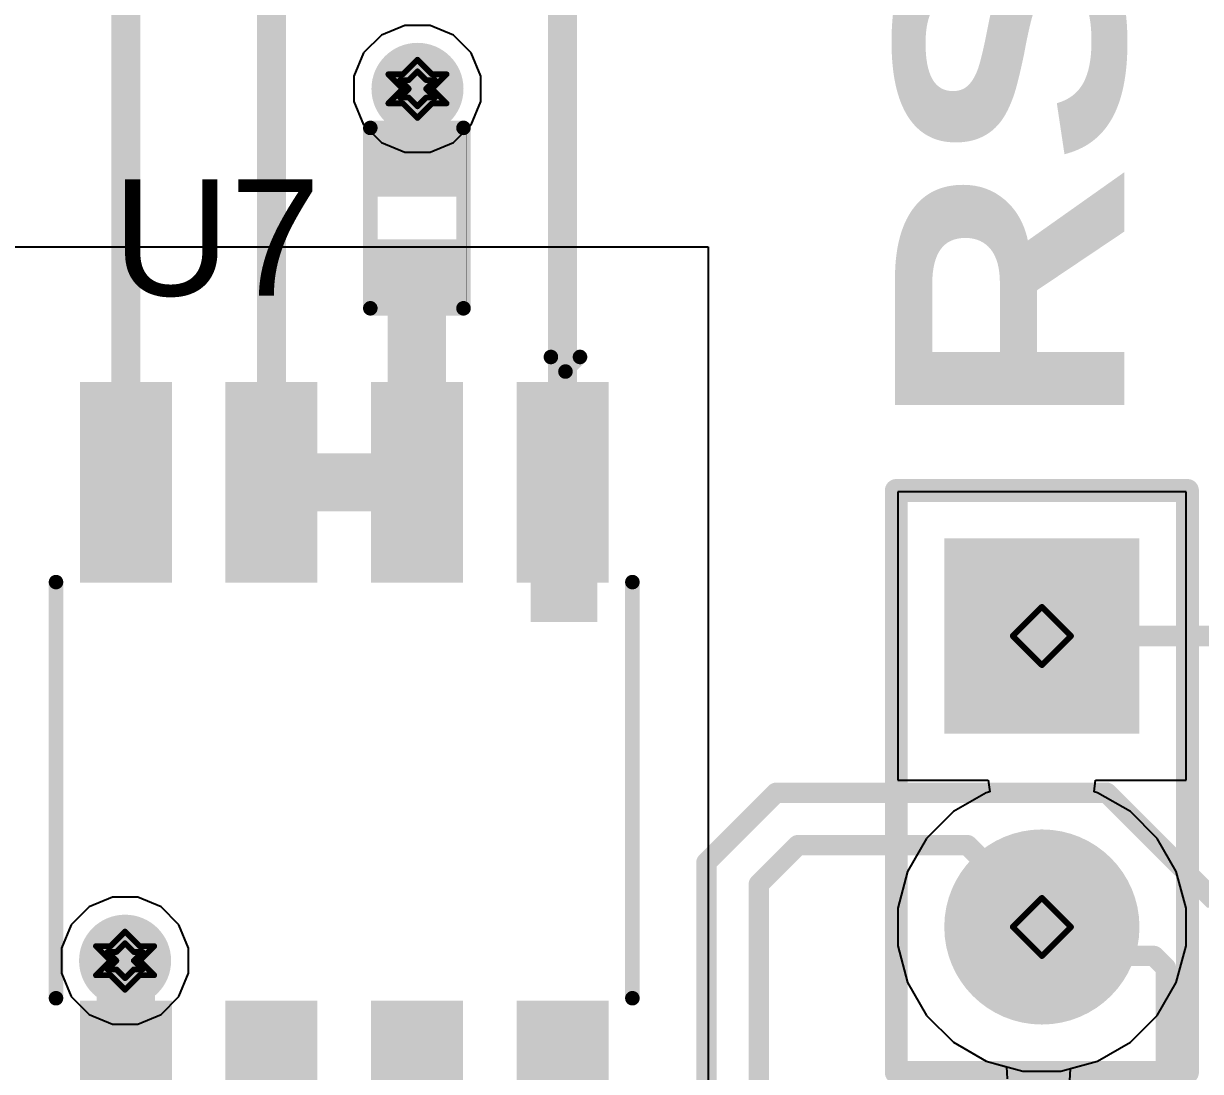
# Model space of a CAD drawing. Header units: inches. Extents: x -5 to 5328, y -4 to 5281.
# Drawn here: x 124.9 to 135.16, y 21.66 to 30.8 of the extents above; entities that cross this region are included whole.
import ezdxf

# ---------------------------------------------------------------- set-up
doc = ezdxf.new("R2010")
doc.units = ezdxf.units.IN
for name, color, linetype in [('Bottom Layer', 5, 'Continuous'), ('Bottom Solder', 6, 'Continuous'), ('Drill Drawing', 1, 'Continuous'), ('Layer 1', 16, 'Continuous'), ('Layer 2', 76, 'Continuous'), ('Multi-Layer', 9, 'Continuous'), ('Pad Holes', 156, 'Continuous'), ('Top Layer', 1, 'Continuous'), ('Top Overlay', 2, 'Continuous'), ('Top Paste', 8, 'Continuous'), ('Top Solder', 216, 'Continuous'), ('Via Holes', 16, 'Continuous')]:
    doc.layers.add(name, color=color, linetype=linetype)
doc.styles.add('Arial', font='', dxfattribs={"height": 0.2})
doc.styles.add('Arial Black_Bold', font='', dxfattribs={"height": 0.2})
doc.styles.get('Arial').set_extended_font_data('Arial')
doc.styles.get('Arial Black_Bold').set_extended_font_data('Arial Black', bold=True)

# ---------------------------------------------------------------- blocks, each defined once
blk = doc.blocks.new('SOIC_8_0_154___3_90___W______8')
at = {"layer": 'Top Layer'}
for points in [[(-3.474999399999999, 1.6050006), (-3.474999399999999, 2.2049994), (-1.92499996, 2.2049994), (-1.92499996, 1.6050006)], [(1.92499996, 1.6050006), (1.92499996, 2.2049994), (3.474999399999999, 2.2049994), (3.474999399999999, 1.6050006)], [(-3.474999399999999, 0.3350005999999998), (-3.474999399999999, 0.9349993999999998), (-1.92499996, 0.9349994), (-1.92499996, 0.3350006000000001)], [(1.92499996, 0.3350005999999998), (1.92499996, 0.9349993999999998), (3.474999399999999, 0.9349994), (3.474999399999999, 0.3350006000000001)], [(-3.474999399999999, -0.9349994), (-3.474999399999999, -0.3350006000000001), (-1.92499996, -0.3350005999999998), (-1.92499996, -0.9349993999999998)], [(1.92499996, -0.9349994), (1.92499996, -0.3350006000000001), (3.474999399999999, -0.3350005999999998), (3.474999399999999, -0.9349993999999998)], [(-3.474999399999999, -2.2049994), (-3.474999399999999, -1.6050006), (-1.92499996, -1.6050006), (-1.92499996, -2.2049994)], [(1.92499996, -2.2049994), (1.92499996, -1.6050006), (3.474999399999999, -1.6050006), (3.474999399999999, -2.2049994)]]:
    blk.add_hatch(color=1, dxfattribs=at).paths.add_polyline_path(points)
at = {"layer": 'Top Overlay'}
blk.add_hatch(color=2, dxfattribs=at).paths.add_polyline_path([(-1.83751982, 1.62560508), (-1.48191982, 1.62560508), (-1.48191982, 2.20980508), (-1.83751982, 2.20980508)])
at = {"layer": 'Top Paste'}
for points in [[(-3.474999399999999, 1.6050006), (-3.474999399999999, 2.2049994), (-1.92499996, 2.2049994), (-1.92499996, 1.6050006)], [(1.92499996, 1.6050006), (1.92499996, 2.2049994), (3.474999399999999, 2.2049994), (3.474999399999999, 1.6050006)], [(-3.474999399999999, 0.3350005999999998), (-3.474999399999999, 0.9349993999999998), (-1.92499996, 0.9349994), (-1.92499996, 0.3350006000000001)], [(1.92499996, 0.3350005999999998), (1.92499996, 0.9349993999999998), (3.474999399999999, 0.9349994), (3.474999399999999, 0.3350006000000001)], [(-3.474999399999999, -0.9349994), (-3.474999399999999, -0.3350006000000001), (-1.92499996, -0.3350005999999998), (-1.92499996, -0.9349993999999998)], [(1.92499996, -0.9349994), (1.92499996, -0.3350006000000001), (3.474999399999999, -0.3350005999999998), (3.474999399999999, -0.9349993999999998)], [(-3.474999399999999, -2.2049994), (-3.474999399999999, -1.6050006), (-1.92499996, -1.6050006), (-1.92499996, -2.2049994)], [(1.92499996, -2.2049994), (1.92499996, -1.6050006), (3.474999399999999, -1.6050006), (3.474999399999999, -2.2049994)]]:
    blk.add_hatch(color=8, dxfattribs=at).paths.add_polyline_path(points)
at = {"layer": 'Top Solder'}
for points in [[(-3.5765994, 1.5034006), (-3.5765994, 2.3065994), (-1.82339996, 2.3065994), (-1.82339996, 1.5034006)], [(1.82339996, 1.5034006), (1.82339996, 2.3065994), (3.5765994, 2.3065994), (3.5765994, 1.5034006)], [(-3.5765994, 0.2334005999999998), (-3.5765994, 1.0365994), (-1.82339996, 1.0365994), (-1.82339996, 0.2334006000000002)], [(1.82339996, 0.2334005999999998), (1.82339996, 1.0365994), (3.5765994, 1.0365994), (3.5765994, 0.2334006000000002)], [(-3.5765994, -1.0365994), (-3.5765994, -0.2334006000000002), (-1.82339996, -0.2334005999999998), (-1.82339996, -1.0365994)], [(1.82339996, -1.0365994), (1.82339996, -0.2334006000000002), (3.5765994, -0.2334005999999998), (3.5765994, -1.0365994)], [(-3.5765994, -2.3065994), (-3.5765994, -1.5034006), (-1.82339996, -1.5034006), (-1.82339996, -2.3065994)], [(1.82339996, -2.3065994), (1.82339996, -1.5034006), (3.5765994, -1.5034006), (3.5765994, -2.3065994)]]:
    blk.add_hatch(color=216, dxfattribs=at).paths.add_polyline_path(points)
at = {"layer": 'Top Overlay'}
for points in [[(1.8034, 2.5146, 0.127, 0.127, 0), (-1.8288, 2.5146, 0.127, 0.127, 0)], [(-3.79400054, 1.8034, 0.127, 0.127, 0), (-3.79400308, 2.0574, 0.127, 0.127, 0)], [(-3.66700054, 1.9304, 0.127, 0.127, 0), (-3.79400308, 2.0574, 0.127, 0.127, 0)], [(-3.79400054, 1.8034, 0.127, 0.127, 0), (-3.66700054, 1.9304, 0.127, 0.127, 0)], [(1.8034, -2.5146, 0.127, 0.127, 0), (-1.8288, -2.5146, 0.127, 0.127, 0)]]:
    blk.add_lwpolyline(points, format="xyseb", dxfattribs=at)
for points in [[(-1.86055, 2.5146, 0.0635, 0.0635, 1), (-1.79705, 2.5146, 0.0635, 0.0635, 1)], [(1.77165, 2.5146, 0.0635, 0.0635, 1), (1.83515, 2.5146, 0.0635, 0.0635, 1)], [(-3.82575308, 2.0574, 0.0635, 0.0635, 1), (-3.76225308, 2.0574, 0.0635, 0.0635, 1)], [(-3.82575308, 2.0574, 0.0635, 0.0635, 1), (-3.76225308, 2.0574, 0.0635, 0.0635, 1)], [(-3.69875054, 1.9304, 0.0635, 0.0635, 1), (-3.63525054, 1.9304, 0.0635, 0.0635, 1)], [(-3.69875054, 1.9304, 0.0635, 0.0635, 1), (-3.63525054, 1.9304, 0.0635, 0.0635, 1)], [(-3.82575054, 1.8034, 0.0635, 0.0635, 1), (-3.76225054, 1.8034, 0.0635, 0.0635, 1)], [(-3.82575054, 1.8034, 0.0635, 0.0635, 1), (-3.76225054, 1.8034, 0.0635, 0.0635, 1)], [(-1.86055, -2.5146, 0.0635, 0.0635, 1), (-1.79705, -2.5146, 0.0635, 0.0635, 1)], [(1.77165, -2.5146, 0.0635, 0.0635, 1), (1.83515, -2.5146, 0.0635, 0.0635, 1)]]:
    blk.add_lwpolyline(points, format="xyseb", close=True, dxfattribs=at)
blk = doc.blocks.new('R___0402_65')
at = {"layer": 'Top Layer'}
for points in [[(-0.6985, -0.3175), (-0.6985, 0.3175), (-0.2412999999999999, 0.3175), (-0.2413, -0.3175)], [(0.2412999999999999, -0.3175), (0.2413, 0.3175), (0.6985, 0.3175), (0.6985, -0.3175)]]:
    blk.add_hatch(color=1, dxfattribs=at).paths.add_polyline_path(points)
at = {"layer": 'Top Paste'}
for points in [[(-0.6985, -0.3175), (-0.6985, 0.3175), (-0.2412999999999999, 0.3175), (-0.2413, -0.3175)], [(0.2412999999999999, -0.3175), (0.2413, 0.3175), (0.6985, 0.3175), (0.6985, -0.3175)]]:
    blk.add_hatch(color=8, dxfattribs=at).paths.add_polyline_path(points)
at = {"layer": 'Top Solder'}
for points in [[(-0.75350116, -0.37250116), (-0.75350116, 0.37250116), (-0.1862988399999999, 0.37250116), (-0.18629884, -0.37250116)], [(0.1862988399999999, -0.37250116), (0.18629884, 0.37250116), (0.75350116, 0.37250116), (0.75350116, -0.37250116)]]:
    blk.add_hatch(color=216, dxfattribs=at).paths.add_polyline_path(points)
at = {"layer": 'Top Overlay'}
for points in [[(-0.7874, 0.4064, 0.127, 0.127, 0), (-0.7874, -0.4064, 0.127, 0.127, 0)], [(-0.7874, 0.4064, 0.127, 0.127, 0), (0.7874, 0.4064, 0.127, 0.127, 0)], [(0.7874, 0.4064, 0.127, 0.127, 0), (0.7874, -0.4064, 0.127, 0.127, 0)], [(-0.7874, -0.4064, 0.127, 0.127, 0), (0.7874, -0.4064, 0.127, 0.127, 0)], [(-0.8128, -0.4318, 0.0032258, 0.0032258, 0), (0.8128, -0.4318, 0.0032258, 0.0032258, 0)]]:
    blk.add_lwpolyline(points, format="xyseb", dxfattribs=at)
for points in [[(-0.8191499999999999, 0.4064, 0.0635, 0.0635, 1), (-0.7556499999999999, 0.4064, 0.0635, 0.0635, 1)], [(-0.8191499999999999, 0.4064, 0.0635, 0.0635, 1), (-0.7556499999999999, 0.4064, 0.0635, 0.0635, 1)], [(0.7556499999999999, 0.4064, 0.0635, 0.0635, 1), (0.8191499999999999, 0.4064, 0.0635, 0.0635, 1)], [(0.7556499999999999, 0.4064, 0.0635, 0.0635, 1), (0.8191499999999999, 0.4064, 0.0635, 0.0635, 1)], [(-0.8191499999999999, -0.4064, 0.0635, 0.0635, 1), (-0.7556499999999999, -0.4064, 0.0635, 0.0635, 1)], [(-0.8191499999999999, -0.4064, 0.0635, 0.0635, 1), (-0.7556499999999999, -0.4064, 0.0635, 0.0635, 1)], [(0.7556499999999999, -0.4064, 0.0635, 0.0635, 1), (0.8191499999999999, -0.4064, 0.0635, 0.0635, 1)], [(0.7556499999999999, -0.4064, 0.0635, 0.0635, 1), (0.8191499999999999, -0.4064, 0.0635, 0.0635, 1)], [(-0.81360518, -0.4318, 0.0016129, 0.0016129, 1), (-0.8119948199999999, -0.4318, 0.0016129, 0.0016129, 1)], [(0.8119948199999999, -0.4318, 0.0016129, 0.0016129, 1), (0.81360518, -0.4318, 0.0016129, 0.0016129, 1)]]:
    blk.add_lwpolyline(points, format="xyseb", close=True, dxfattribs=at)
blk = doc.blocks.new('HDR1X2__134')
at = {"layer": 'Bottom Layer'}
blk.add_hatch(color=5, dxfattribs=at).paths.add_polyline_path([(-0.74999977, 0.74999977), (0.74999977, 0.74999977), (0.74999977, -0.74999977), (-0.74999977, -0.74999977)])
h = blk.add_hatch(color=5, dxfattribs=at)
edge = h.paths.add_edge_path()
edge.add_arc((2.54, 0), 0.7499985, 0, 360)
at = {"layer": 'Bottom Solder'}
blk.add_hatch(color=6, dxfattribs=at).paths.add_polyline_path([(-0.85159977, 0.85159977), (0.85159977, 0.85159977), (0.85159977, -0.85159977), (-0.85159977, -0.85159977)])
h = blk.add_hatch(color=6, dxfattribs=at)
edge = h.paths.add_edge_path()
edge.add_arc((2.54, 0), 0.8515985, 0, 360)
at = {"layer": 'Layer 1'}
blk.add_hatch(color=16, dxfattribs=at).paths.add_polyline_path([(-0.74999977, 0.74999977), (0.74999977, 0.74999977), (0.74999977, -0.74999977), (-0.74999977, -0.74999977)])
h = blk.add_hatch(color=16, dxfattribs=at)
edge = h.paths.add_edge_path()
edge.add_arc((2.54, 0), 0.7499985, 0, 360)
at = {"layer": 'Layer 2'}
blk.add_hatch(color=76, dxfattribs=at).paths.add_polyline_path([(-0.74999977, 0.74999977), (0.74999977, 0.74999977), (0.74999977, -0.74999977), (-0.74999977, -0.74999977)])
h = blk.add_hatch(color=76, dxfattribs=at)
edge = h.paths.add_edge_path()
edge.add_arc((2.54, 0), 0.7499985, 0, 360)
at = {"layer": 'Multi-Layer'}
blk.add_hatch(color=9, dxfattribs=at).paths.add_polyline_path([(-0.74999977, 0.74999977), (0.74999977, 0.74999977), (0.74999977, -0.74999977), (-0.74999977, -0.74999977)])
h = blk.add_hatch(color=9, dxfattribs=at)
edge = h.paths.add_edge_path()
edge.add_arc((2.54, 0), 0.7499985, 0, 360)
at = {"layer": 'Pad Holes'}
h = blk.add_hatch(color=7, dxfattribs=at)
edge = h.paths.add_edge_path()
edge.add_arc((0, 0), 0.4499991, 0, 360)
h = blk.add_hatch(color=7, dxfattribs=at)
edge = h.paths.add_edge_path()
edge.add_arc((2.54, 0), 0.4499991, 0, 360)
at = {"layer": 'Top Layer'}
blk.add_hatch(color=1, dxfattribs=at).paths.add_polyline_path([(-0.74999977, 0.74999977), (0.74999977, 0.74999977), (0.74999977, -0.74999977), (-0.74999977, -0.74999977)])
h = blk.add_hatch(color=1, dxfattribs=at)
edge = h.paths.add_edge_path()
edge.add_arc((2.54, 0), 0.7499985, 0, 360)
at = {"layer": 'Top Solder'}
blk.add_hatch(color=216, dxfattribs=at).paths.add_polyline_path([(-0.85159977, 0.85159977), (0.85159977, 0.85159977), (0.85159977, -0.85159977), (-0.85159977, -0.85159977)])
h = blk.add_hatch(color=216, dxfattribs=at)
edge = h.paths.add_edge_path()
edge.add_arc((2.54, 0), 0.8515985, 0, 360)
at = {"layer": 'Top Overlay'}
for points in [[(-1.27, -1.27, 0.1999996, 0.1999996, 0), (-1.27, 1.27, 0.1999996, 0.1999996, 0)], [(3.81, 1.27, 0.1999996, 0.1999996, 0), (-1.27, 1.27, 0.1999996, 0.1999996, 0)], [(3.81, -1.27, 0.1999996, 0.1999996, 0), (3.81, 1.27, 0.1999996, 0.1999996, 0)], [(3.81, -1.27, 0.1999996, 0.1999996, 0), (-1.27, -1.27, 0.1999996, 0.1999996, 0)]]:
    blk.add_lwpolyline(points, format="xyseb", dxfattribs=at)
for points in [[(-1.3199999, 1.27, 0.0999998, 0.0999998, 1), (-1.2200001, 1.27, 0.0999998, 0.0999998, 1)], [(-1.3199999, 1.27, 0.0999998, 0.0999998, 1), (-1.2200001, 1.27, 0.0999998, 0.0999998, 1)], [(3.7600001, 1.27, 0.0999998, 0.0999998, 1), (3.8599999, 1.27, 0.0999998, 0.0999998, 1)], [(3.7600001, 1.27, 0.0999998, 0.0999998, 1), (3.8599999, 1.27, 0.0999998, 0.0999998, 1)], [(-1.3199999, -1.27, 0.0999998, 0.0999998, 1), (-1.2200001, -1.27, 0.0999998, 0.0999998, 1)], [(-1.3199999, -1.27, 0.0999998, 0.0999998, 1), (-1.2200001, -1.27, 0.0999998, 0.0999998, 1)], [(3.7600001, -1.27, 0.0999998, 0.0999998, 1), (3.8599999, -1.27, 0.0999998, 0.0999998, 1)], [(3.7600001, -1.27, 0.0999998, 0.0999998, 1), (3.8599999, -1.27, 0.0999998, 0.0999998, 1)]]:
    blk.add_lwpolyline(points, format="xyseb", close=True, dxfattribs=at)

msp = doc.modelspace()

# ---------------------------------------------------------------- hatches: boundary and pattern name
at = {"layer": 'Bottom Layer'}
h = msp.add_hatch(color=5, dxfattribs=at)
edge = h.paths.add_edge_path()
edge.add_arc((128.33256782, 30.23297992), 0.2999994, 0, 360)
h = msp.add_hatch(color=5, dxfattribs=at)
edge = h.paths.add_edge_path()
edge.add_arc((125.78130292, 22.62262176), 0.2999994, 0, 360)
at = {"layer": 'Bottom Solder'}
h = msp.add_hatch(color=6, dxfattribs=at)
edge = h.paths.add_edge_path()
edge.add_arc((128.33256782, 30.23297992), 0.4015993999999999, 0, 360)
h = msp.add_hatch(color=6, dxfattribs=at)
edge = h.paths.add_edge_path()
edge.add_arc((125.78130292, 22.62262176), 0.4015993999999999, 0, 360)
at = {"layer": 'Layer 1'}
h = msp.add_hatch(color=16, dxfattribs=at)
edge = h.paths.add_edge_path()
edge.add_arc((128.33256782, 30.23297992), 0.2999994, 0, 360)
h = msp.add_hatch(color=16, dxfattribs=at)
edge = h.paths.add_edge_path()
edge.add_arc((125.78130292, 22.62262176), 0.2999994, 0, 360)
at = {"layer": 'Layer 2'}
h = msp.add_hatch(color=76, dxfattribs=at)
edge = h.paths.add_edge_path()
edge.add_arc((128.33256782, 30.23297992), 0.2999994, 0, 360)
h = msp.add_hatch(color=76, dxfattribs=at)
edge = h.paths.add_edge_path()
edge.add_arc((125.78130292, 22.62262176), 0.2999994, 0, 360)
at = {"layer": 'Top Layer'}
h = msp.add_hatch(color=1, dxfattribs=at)
edge = h.paths.add_edge_path()
edge.add_arc((128.33256782, 30.23297992), 0.2999994, 0, 360)
h = msp.add_hatch(color=1, dxfattribs=at)
edge = h.paths.add_edge_path()
edge.add_arc((125.78130292, 22.62262176), 0.2999994, 0, 360)
at = {"layer": 'Top Solder'}
h = msp.add_hatch(color=216, dxfattribs=at)
edge = h.paths.add_edge_path()
edge.add_arc((128.33256782, 30.23297992), 0.4015993999999999, 0, 360)
h = msp.add_hatch(color=216, dxfattribs=at)
edge = h.paths.add_edge_path()
edge.add_arc((125.78130292, 22.62262176), 0.4015993999999999, 0, 360)
at = {"layer": 'Via Holes'}
h = msp.add_hatch(color=7, dxfattribs=at)
edge = h.paths.add_edge_path()
edge.add_arc((128.33256782, 30.23297992), 0.1499997, 0, 360)
h = msp.add_hatch(color=7, dxfattribs=at)
edge = h.paths.add_edge_path()
edge.add_arc((125.78130292, 22.62262176), 0.1499997, 0, 360)

# ---------------------------------------------------------------- linework, layer by layer
at = {"layer": 'Bottom Layer'}
for p, q in [((135.03850818, 26.71484624), (132.52251118, 26.71484624)), ((132.52251118, 26.71484624), (132.52251118, 24.19884924)), ((135.03850818, 24.19884924), (135.03850818, 26.71484624)), ((132.52251118, 24.19884924), (133.31191524, 24.19884924)), ((133.31191524, 24.19884924), (133.32529088, 24.09724924)), ((134.23572848, 24.09724924), (134.24910412, 24.19884924)), ((134.24910412, 24.19884924), (135.03850818, 24.19884924)), ((133.29494042, 24.08911616), (133.00808044, 23.923498)), ((133.32529088, 24.09724924), (133.29494042, 24.08911616)), ((134.26607894, 24.08911616), (134.23572848, 24.09724924)), ((134.55293892, 23.923498), (134.26607894, 24.08911616)), ((133.00808044, 23.923498), (132.77385942, 23.68927698)), ((134.78715994, 23.68927698), (134.55293892, 23.923498)), ((132.77385942, 23.68927698), (132.60824126, 23.402417)), ((134.9527781, 23.402417), (134.78715994, 23.68927698)), ((132.60824126, 23.402417), (132.52251118, 23.0824659)), ((135.03850818, 23.0824659), (134.9527781, 23.402417)), ((132.52251118, 23.0824659), (132.52251118, 22.75122958)), ((135.03850818, 22.75122958), (135.03850818, 23.0824659)), ((132.52251118, 22.75122958), (132.60824126, 22.43127848)), ((134.9527781, 22.43127848), (135.03850818, 22.75122958)), ((132.60824126, 22.43127848), (132.77385942, 22.1444185)), ((134.78715994, 22.1444185), (134.9527781, 22.43127848)), ((132.77385942, 22.1444185), (133.00808044, 21.91019748)), ((134.55293892, 21.91019748), (134.78715994, 22.1444185)), ((133.00808044, 21.91019748), (133.29494042, 21.74457932)), ((134.26607894, 21.74457932), (134.55293892, 21.91019748)), ((133.29494042, 21.74457932), (133.61489152, 21.65884924)), ((133.94612784, 21.65884924), (134.26607894, 21.74457932)), ((133.61489152, 21.65884924), (133.94612784, 21.65884924))]:
    msp.add_line(p, q, dxfattribs=at)
at = {"layer": 'Drill Drawing'}
for points in [[(128.20556782, 30.35997992, 0.0508, 0.0508, 0), (128.33256782, 30.48697992, 0.0508, 0.0508, 0)], [(128.33256782, 30.48697992, 0.0508, 0.0508, 0), (128.45956782, 30.35997992, 0.0508, 0.0508, 0)], [(128.25636782, 30.30917992, 0.0508, 0.0508, 0), (128.33256782, 30.38537992, 0.0508, 0.0508, 0)], [(128.33256782, 30.38537992, 0.0508, 0.0508, 0), (128.40876782, 30.30917992, 0.0508, 0.0508, 0)], [(128.07856782, 30.35997992, 0.0508, 0.0508, 0), (128.20556782, 30.23297992, 0.0508, 0.0508, 0)], [(128.07856782, 30.35997992, 0.0508, 0.0508, 0), (128.20556782, 30.35997992, 0.0508, 0.0508, 0)], [(128.18016782, 30.30917992, 0.0508, 0.0508, 0), (128.25636782, 30.23297992, 0.0508, 0.0508, 0)], [(128.18016782, 30.30917992, 0.0508, 0.0508, 0), (128.25636782, 30.30917992, 0.0508, 0.0508, 0)], [(128.40876782, 30.30917992, 0.0508, 0.0508, 0), (128.48496782, 30.30917992, 0.0508, 0.0508, 0)], [(128.40876782, 30.23297992, 0.0508, 0.0508, 0), (128.48496782, 30.30917992, 0.0508, 0.0508, 0)], [(128.45956782, 30.35997992, 0.0508, 0.0508, 0), (128.58656782, 30.35997992, 0.0508, 0.0508, 0)], [(128.45956782, 30.23297992, 0.0508, 0.0508, 0), (128.58656782, 30.35997992, 0.0508, 0.0508, 0)], [(128.07856782, 30.10597992, 0.0508, 0.0508, 0), (128.20556782, 30.23297992, 0.0508, 0.0508, 0)], [(128.18016782, 30.15677992, 0.0508, 0.0508, 0), (128.25636782, 30.23297992, 0.0508, 0.0508, 0)], [(128.40876782, 30.23297992, 0.0508, 0.0508, 0), (128.48496782, 30.15677992, 0.0508, 0.0508, 0)], [(128.45956782, 30.23297992, 0.0508, 0.0508, 0), (128.58656782, 30.10597992, 0.0508, 0.0508, 0)], [(128.07856782, 30.10597992, 0.0508, 0.0508, 0), (128.20556782, 30.10597992, 0.0508, 0.0508, 0)], [(128.18016782, 30.15677992, 0.0508, 0.0508, 0), (128.25636782, 30.15677992, 0.0508, 0.0508, 0)], [(128.20556782, 30.10597992, 0.0508, 0.0508, 0), (128.33256782, 29.97897992, 0.0508, 0.0508, 0)], [(128.25636782, 30.15677992, 0.0508, 0.0508, 0), (128.33256782, 30.08057992, 0.0508, 0.0508, 0)], [(128.33256782, 30.08057992, 0.0508, 0.0508, 0), (128.40876782, 30.15677992, 0.0508, 0.0508, 0)], [(128.33256782, 29.97897992, 0.0508, 0.0508, 0), (128.45956782, 30.10597992, 0.0508, 0.0508, 0)], [(128.40876782, 30.15677992, 0.0508, 0.0508, 0), (128.48496782, 30.15677992, 0.0508, 0.0508, 0)], [(128.45956782, 30.10597992, 0.0508, 0.0508, 0), (128.58656782, 30.10597992, 0.0508, 0.0508, 0)], [(133.52650968, 25.45684774, 0.0508, 0.0508, 0), (133.78050968, 25.71084774, 0.0508, 0.0508, 0)], [(133.78050968, 25.71084774, 0.0508, 0.0508, 0), (134.03450968, 25.45684774, 0.0508, 0.0508, 0)], [(133.52650968, 25.45684774, 0.0508, 0.0508, 0), (133.78050968, 25.20284774, 0.0508, 0.0508, 0)], [(133.78050968, 25.20284774, 0.0508, 0.0508, 0), (134.03450968, 25.45684774, 0.0508, 0.0508, 0)], [(133.52650968, 22.91684774, 0.0508, 0.0508, 0), (133.78050968, 23.17084774, 0.0508, 0.0508, 0)], [(133.78050968, 23.17084774, 0.0508, 0.0508, 0), (134.03450968, 22.91684774, 0.0508, 0.0508, 0)], [(125.65430292, 22.74962176, 0.0508, 0.0508, 0), (125.78130292, 22.87662176, 0.0508, 0.0508, 0)], [(125.78130292, 22.87662176, 0.0508, 0.0508, 0), (125.90830292, 22.74962176, 0.0508, 0.0508, 0)], [(133.52650968, 22.91684774, 0.0508, 0.0508, 0), (133.78050968, 22.66284774, 0.0508, 0.0508, 0)], [(133.78050968, 22.66284774, 0.0508, 0.0508, 0), (134.03450968, 22.91684774, 0.0508, 0.0508, 0)], [(125.70510292, 22.69882176, 0.0508, 0.0508, 0), (125.78130292, 22.77502176, 0.0508, 0.0508, 0)], [(125.78130292, 22.77502176, 0.0508, 0.0508, 0), (125.85750292, 22.69882176, 0.0508, 0.0508, 0)], [(125.52730292, 22.74962176, 0.0508, 0.0508, 0), (125.65430292, 22.62262176, 0.0508, 0.0508, 0)], [(125.52730292, 22.74962176, 0.0508, 0.0508, 0), (125.65430292, 22.74962176, 0.0508, 0.0508, 0)], [(125.62890292, 22.69882176, 0.0508, 0.0508, 0), (125.70510292, 22.62262176, 0.0508, 0.0508, 0)], [(125.62890292, 22.69882176, 0.0508, 0.0508, 0), (125.70510292, 22.69882176, 0.0508, 0.0508, 0)], [(125.85750292, 22.69882176, 0.0508, 0.0508, 0), (125.93370292, 22.69882176, 0.0508, 0.0508, 0)], [(125.85750292, 22.62262176, 0.0508, 0.0508, 0), (125.93370292, 22.69882176, 0.0508, 0.0508, 0)], [(125.90830292, 22.74962176, 0.0508, 0.0508, 0), (126.03530292, 22.74962176, 0.0508, 0.0508, 0)], [(125.90830292, 22.62262176, 0.0508, 0.0508, 0), (126.03530292, 22.74962176, 0.0508, 0.0508, 0)], [(125.52730292, 22.49562176, 0.0508, 0.0508, 0), (125.65430292, 22.62262176, 0.0508, 0.0508, 0)], [(125.62890292, 22.54642176, 0.0508, 0.0508, 0), (125.70510292, 22.62262176, 0.0508, 0.0508, 0)], [(125.85750292, 22.62262176, 0.0508, 0.0508, 0), (125.93370292, 22.54642176, 0.0508, 0.0508, 0)], [(125.90830292, 22.62262176, 0.0508, 0.0508, 0), (126.03530292, 22.49562176, 0.0508, 0.0508, 0)], [(125.52730292, 22.49562176, 0.0508, 0.0508, 0), (125.65430292, 22.49562176, 0.0508, 0.0508, 0)], [(125.62890292, 22.54642176, 0.0508, 0.0508, 0), (125.70510292, 22.54642176, 0.0508, 0.0508, 0)], [(125.65430292, 22.49562176, 0.0508, 0.0508, 0), (125.78130292, 22.36862176, 0.0508, 0.0508, 0)], [(125.70510292, 22.54642176, 0.0508, 0.0508, 0), (125.78130292, 22.47022176, 0.0508, 0.0508, 0)], [(125.78130292, 22.47022176, 0.0508, 0.0508, 0), (125.85750292, 22.54642176, 0.0508, 0.0508, 0)], [(125.78130292, 22.36862176, 0.0508, 0.0508, 0), (125.90830292, 22.49562176, 0.0508, 0.0508, 0)], [(125.85750292, 22.54642176, 0.0508, 0.0508, 0), (125.93370292, 22.54642176, 0.0508, 0.0508, 0)], [(125.90830292, 22.49562176, 0.0508, 0.0508, 0), (126.03530292, 22.49562176, 0.0508, 0.0508, 0)]]:
    msp.add_lwpolyline(points, format="xyseb", dxfattribs=at)
for points in [[(128.31986782, 30.48697992, 0.0254, 0.0254, 1), (128.34526782, 30.48697992, 0.0254, 0.0254, 1)], [(128.31986782, 30.48697992, 0.0254, 0.0254, 1), (128.34526782, 30.48697992, 0.0254, 0.0254, 1)], [(128.31986782, 30.38537992, 0.0254, 0.0254, 1), (128.34526782, 30.38537992, 0.0254, 0.0254, 1)], [(128.31986782, 30.38537992, 0.0254, 0.0254, 1), (128.34526782, 30.38537992, 0.0254, 0.0254, 1)], [(128.06586782, 30.35997992, 0.0254, 0.0254, 1), (128.09126782, 30.35997992, 0.0254, 0.0254, 1)], [(128.06586782, 30.35997992, 0.0254, 0.0254, 1), (128.09126782, 30.35997992, 0.0254, 0.0254, 1)], [(128.16746782, 30.30917992, 0.0254, 0.0254, 1), (128.19286782, 30.30917992, 0.0254, 0.0254, 1)], [(128.16746782, 30.30917992, 0.0254, 0.0254, 1), (128.19286782, 30.30917992, 0.0254, 0.0254, 1)], [(128.19286782, 30.35997992, 0.0254, 0.0254, 1), (128.21826782, 30.35997992, 0.0254, 0.0254, 1)], [(128.19286782, 30.35997992, 0.0254, 0.0254, 1), (128.21826782, 30.35997992, 0.0254, 0.0254, 1)], [(128.24366782, 30.30917992, 0.0254, 0.0254, 1), (128.26906782, 30.30917992, 0.0254, 0.0254, 1)], [(128.24366782, 30.30917992, 0.0254, 0.0254, 1), (128.26906782, 30.30917992, 0.0254, 0.0254, 1)], [(128.39606782, 30.30917992, 0.0254, 0.0254, 1), (128.42146782, 30.30917992, 0.0254, 0.0254, 1)], [(128.39606782, 30.30917992, 0.0254, 0.0254, 1), (128.42146782, 30.30917992, 0.0254, 0.0254, 1)], [(128.44686782, 30.35997992, 0.0254, 0.0254, 1), (128.47226782, 30.35997992, 0.0254, 0.0254, 1)], [(128.44686782, 30.35997992, 0.0254, 0.0254, 1), (128.47226782, 30.35997992, 0.0254, 0.0254, 1)], [(128.47226782, 30.30917992, 0.0254, 0.0254, 1), (128.49766782, 30.30917992, 0.0254, 0.0254, 1)], [(128.47226782, 30.30917992, 0.0254, 0.0254, 1), (128.49766782, 30.30917992, 0.0254, 0.0254, 1)], [(128.57386782, 30.35997992, 0.0254, 0.0254, 1), (128.59926782, 30.35997992, 0.0254, 0.0254, 1)], [(128.57386782, 30.35997992, 0.0254, 0.0254, 1), (128.59926782, 30.35997992, 0.0254, 0.0254, 1)], [(128.19286782, 30.23297992, 0.0254, 0.0254, 1), (128.21826782, 30.23297992, 0.0254, 0.0254, 1)], [(128.19286782, 30.23297992, 0.0254, 0.0254, 1), (128.21826782, 30.23297992, 0.0254, 0.0254, 1)], [(128.24366782, 30.23297992, 0.0254, 0.0254, 1), (128.26906782, 30.23297992, 0.0254, 0.0254, 1)], [(128.24366782, 30.23297992, 0.0254, 0.0254, 1), (128.26906782, 30.23297992, 0.0254, 0.0254, 1)], [(128.39606782, 30.23297992, 0.0254, 0.0254, 1), (128.42146782, 30.23297992, 0.0254, 0.0254, 1)], [(128.39606782, 30.23297992, 0.0254, 0.0254, 1), (128.42146782, 30.23297992, 0.0254, 0.0254, 1)], [(128.44686782, 30.23297992, 0.0254, 0.0254, 1), (128.47226782, 30.23297992, 0.0254, 0.0254, 1)], [(128.44686782, 30.23297992, 0.0254, 0.0254, 1), (128.47226782, 30.23297992, 0.0254, 0.0254, 1)], [(128.06586782, 30.10597992, 0.0254, 0.0254, 1), (128.09126782, 30.10597992, 0.0254, 0.0254, 1)], [(128.06586782, 30.10597992, 0.0254, 0.0254, 1), (128.09126782, 30.10597992, 0.0254, 0.0254, 1)], [(128.16746782, 30.15677992, 0.0254, 0.0254, 1), (128.19286782, 30.15677992, 0.0254, 0.0254, 1)], [(128.16746782, 30.15677992, 0.0254, 0.0254, 1), (128.19286782, 30.15677992, 0.0254, 0.0254, 1)], [(128.19286782, 30.10597992, 0.0254, 0.0254, 1), (128.21826782, 30.10597992, 0.0254, 0.0254, 1)], [(128.19286782, 30.10597992, 0.0254, 0.0254, 1), (128.21826782, 30.10597992, 0.0254, 0.0254, 1)], [(128.24366782, 30.15677992, 0.0254, 0.0254, 1), (128.26906782, 30.15677992, 0.0254, 0.0254, 1)], [(128.24366782, 30.15677992, 0.0254, 0.0254, 1), (128.26906782, 30.15677992, 0.0254, 0.0254, 1)], [(128.31986782, 30.08057992, 0.0254, 0.0254, 1), (128.34526782, 30.08057992, 0.0254, 0.0254, 1)], [(128.31986782, 30.08057992, 0.0254, 0.0254, 1), (128.34526782, 30.08057992, 0.0254, 0.0254, 1)], [(128.39606782, 30.15677992, 0.0254, 0.0254, 1), (128.42146782, 30.15677992, 0.0254, 0.0254, 1)], [(128.39606782, 30.15677992, 0.0254, 0.0254, 1), (128.42146782, 30.15677992, 0.0254, 0.0254, 1)], [(128.44686782, 30.10597992, 0.0254, 0.0254, 1), (128.47226782, 30.10597992, 0.0254, 0.0254, 1)], [(128.44686782, 30.10597992, 0.0254, 0.0254, 1), (128.47226782, 30.10597992, 0.0254, 0.0254, 1)], [(128.47226782, 30.15677992, 0.0254, 0.0254, 1), (128.49766782, 30.15677992, 0.0254, 0.0254, 1)], [(128.47226782, 30.15677992, 0.0254, 0.0254, 1), (128.49766782, 30.15677992, 0.0254, 0.0254, 1)], [(128.57386782, 30.10597992, 0.0254, 0.0254, 1), (128.59926782, 30.10597992, 0.0254, 0.0254, 1)], [(128.57386782, 30.10597992, 0.0254, 0.0254, 1), (128.59926782, 30.10597992, 0.0254, 0.0254, 1)], [(128.31986782, 29.97897992, 0.0254, 0.0254, 1), (128.34526782, 29.97897992, 0.0254, 0.0254, 1)], [(128.31986782, 29.97897992, 0.0254, 0.0254, 1), (128.34526782, 29.97897992, 0.0254, 0.0254, 1)], [(133.76780968, 25.71084774, 0.0254, 0.0254, 1), (133.79320968, 25.71084774, 0.0254, 0.0254, 1)], [(133.76780968, 25.71084774, 0.0254, 0.0254, 1), (133.79320968, 25.71084774, 0.0254, 0.0254, 1)], [(133.51380968, 25.45684774, 0.0254, 0.0254, 1), (133.53920968, 25.45684774, 0.0254, 0.0254, 1)], [(133.51380968, 25.45684774, 0.0254, 0.0254, 1), (133.53920968, 25.45684774, 0.0254, 0.0254, 1)], [(134.02180968, 25.45684774, 0.0254, 0.0254, 1), (134.04720968, 25.45684774, 0.0254, 0.0254, 1)], [(134.02180968, 25.45684774, 0.0254, 0.0254, 1), (134.04720968, 25.45684774, 0.0254, 0.0254, 1)], [(133.76780968, 25.20284774, 0.0254, 0.0254, 1), (133.79320968, 25.20284774, 0.0254, 0.0254, 1)], [(133.76780968, 25.20284774, 0.0254, 0.0254, 1), (133.79320968, 25.20284774, 0.0254, 0.0254, 1)], [(133.76780968, 23.17084774, 0.0254, 0.0254, 1), (133.79320968, 23.17084774, 0.0254, 0.0254, 1)], [(133.76780968, 23.17084774, 0.0254, 0.0254, 1), (133.79320968, 23.17084774, 0.0254, 0.0254, 1)], [(125.76860292, 22.87662176, 0.0254, 0.0254, 1), (125.79400292, 22.87662176, 0.0254, 0.0254, 1)], [(125.76860292, 22.87662176, 0.0254, 0.0254, 1), (125.79400292, 22.87662176, 0.0254, 0.0254, 1)], [(133.51380968, 22.91684774, 0.0254, 0.0254, 1), (133.53920968, 22.91684774, 0.0254, 0.0254, 1)], [(133.51380968, 22.91684774, 0.0254, 0.0254, 1), (133.53920968, 22.91684774, 0.0254, 0.0254, 1)], [(134.02180968, 22.91684774, 0.0254, 0.0254, 1), (134.04720968, 22.91684774, 0.0254, 0.0254, 1)], [(134.02180968, 22.91684774, 0.0254, 0.0254, 1), (134.04720968, 22.91684774, 0.0254, 0.0254, 1)], [(125.76860292, 22.77502176, 0.0254, 0.0254, 1), (125.79400292, 22.77502176, 0.0254, 0.0254, 1)], [(125.76860292, 22.77502176, 0.0254, 0.0254, 1), (125.79400292, 22.77502176, 0.0254, 0.0254, 1)], [(125.51460292, 22.74962176, 0.0254, 0.0254, 1), (125.54000292, 22.74962176, 0.0254, 0.0254, 1)], [(125.51460292, 22.74962176, 0.0254, 0.0254, 1), (125.54000292, 22.74962176, 0.0254, 0.0254, 1)], [(125.61620292, 22.69882176, 0.0254, 0.0254, 1), (125.64160292, 22.69882176, 0.0254, 0.0254, 1)], [(125.61620292, 22.69882176, 0.0254, 0.0254, 1), (125.64160292, 22.69882176, 0.0254, 0.0254, 1)], [(125.64160292, 22.74962176, 0.0254, 0.0254, 1), (125.66700292, 22.74962176, 0.0254, 0.0254, 1)], [(125.64160292, 22.74962176, 0.0254, 0.0254, 1), (125.66700292, 22.74962176, 0.0254, 0.0254, 1)], [(125.69240292, 22.69882176, 0.0254, 0.0254, 1), (125.71780292, 22.69882176, 0.0254, 0.0254, 1)], [(125.69240292, 22.69882176, 0.0254, 0.0254, 1), (125.71780292, 22.69882176, 0.0254, 0.0254, 1)], [(125.84480292, 22.69882176, 0.0254, 0.0254, 1), (125.87020292, 22.69882176, 0.0254, 0.0254, 1)], [(125.84480292, 22.69882176, 0.0254, 0.0254, 1), (125.87020292, 22.69882176, 0.0254, 0.0254, 1)], [(125.89560292, 22.74962176, 0.0254, 0.0254, 1), (125.92100292, 22.74962176, 0.0254, 0.0254, 1)], [(125.89560292, 22.74962176, 0.0254, 0.0254, 1), (125.92100292, 22.74962176, 0.0254, 0.0254, 1)], [(125.92100292, 22.69882176, 0.0254, 0.0254, 1), (125.94640292, 22.69882176, 0.0254, 0.0254, 1)], [(125.92100292, 22.69882176, 0.0254, 0.0254, 1), (125.94640292, 22.69882176, 0.0254, 0.0254, 1)], [(126.02260292, 22.74962176, 0.0254, 0.0254, 1), (126.04800292, 22.74962176, 0.0254, 0.0254, 1)], [(126.02260292, 22.74962176, 0.0254, 0.0254, 1), (126.04800292, 22.74962176, 0.0254, 0.0254, 1)], [(125.64160292, 22.62262176, 0.0254, 0.0254, 1), (125.66700292, 22.62262176, 0.0254, 0.0254, 1)], [(125.64160292, 22.62262176, 0.0254, 0.0254, 1), (125.66700292, 22.62262176, 0.0254, 0.0254, 1)], [(125.69240292, 22.62262176, 0.0254, 0.0254, 1), (125.71780292, 22.62262176, 0.0254, 0.0254, 1)], [(125.69240292, 22.62262176, 0.0254, 0.0254, 1), (125.71780292, 22.62262176, 0.0254, 0.0254, 1)], [(125.84480292, 22.62262176, 0.0254, 0.0254, 1), (125.87020292, 22.62262176, 0.0254, 0.0254, 1)], [(125.84480292, 22.62262176, 0.0254, 0.0254, 1), (125.87020292, 22.62262176, 0.0254, 0.0254, 1)], [(125.89560292, 22.62262176, 0.0254, 0.0254, 1), (125.92100292, 22.62262176, 0.0254, 0.0254, 1)], [(125.89560292, 22.62262176, 0.0254, 0.0254, 1), (125.92100292, 22.62262176, 0.0254, 0.0254, 1)], [(133.76780968, 22.66284774, 0.0254, 0.0254, 1), (133.79320968, 22.66284774, 0.0254, 0.0254, 1)], [(133.76780968, 22.66284774, 0.0254, 0.0254, 1), (133.79320968, 22.66284774, 0.0254, 0.0254, 1)], [(125.51460292, 22.49562176, 0.0254, 0.0254, 1), (125.54000292, 22.49562176, 0.0254, 0.0254, 1)], [(125.51460292, 22.49562176, 0.0254, 0.0254, 1), (125.54000292, 22.49562176, 0.0254, 0.0254, 1)], [(125.61620292, 22.54642176, 0.0254, 0.0254, 1), (125.64160292, 22.54642176, 0.0254, 0.0254, 1)], [(125.61620292, 22.54642176, 0.0254, 0.0254, 1), (125.64160292, 22.54642176, 0.0254, 0.0254, 1)], [(125.64160292, 22.49562176, 0.0254, 0.0254, 1), (125.66700292, 22.49562176, 0.0254, 0.0254, 1)], [(125.64160292, 22.49562176, 0.0254, 0.0254, 1), (125.66700292, 22.49562176, 0.0254, 0.0254, 1)], [(125.69240292, 22.54642176, 0.0254, 0.0254, 1), (125.71780292, 22.54642176, 0.0254, 0.0254, 1)], [(125.69240292, 22.54642176, 0.0254, 0.0254, 1), (125.71780292, 22.54642176, 0.0254, 0.0254, 1)], [(125.76860292, 22.47022176, 0.0254, 0.0254, 1), (125.79400292, 22.47022176, 0.0254, 0.0254, 1)], [(125.76860292, 22.47022176, 0.0254, 0.0254, 1), (125.79400292, 22.47022176, 0.0254, 0.0254, 1)], [(125.84480292, 22.54642176, 0.0254, 0.0254, 1), (125.87020292, 22.54642176, 0.0254, 0.0254, 1)], [(125.84480292, 22.54642176, 0.0254, 0.0254, 1), (125.87020292, 22.54642176, 0.0254, 0.0254, 1)], [(125.89560292, 22.49562176, 0.0254, 0.0254, 1), (125.92100292, 22.49562176, 0.0254, 0.0254, 1)], [(125.89560292, 22.49562176, 0.0254, 0.0254, 1), (125.92100292, 22.49562176, 0.0254, 0.0254, 1)], [(125.92100292, 22.54642176, 0.0254, 0.0254, 1), (125.94640292, 22.54642176, 0.0254, 0.0254, 1)], [(125.92100292, 22.54642176, 0.0254, 0.0254, 1), (125.94640292, 22.54642176, 0.0254, 0.0254, 1)], [(126.02260292, 22.49562176, 0.0254, 0.0254, 1), (126.04800292, 22.49562176, 0.0254, 0.0254, 1)], [(126.02260292, 22.49562176, 0.0254, 0.0254, 1), (126.04800292, 22.49562176, 0.0254, 0.0254, 1)], [(125.76860292, 22.36862176, 0.0254, 0.0254, 1), (125.79400292, 22.36862176, 0.0254, 0.0254, 1)], [(125.76860292, 22.36862176, 0.0254, 0.0254, 1), (125.79400292, 22.36862176, 0.0254, 0.0254, 1)]]:
    msp.add_lwpolyline(points, format="xyseb", close=True, dxfattribs=at)
at = {"layer": 'Layer 1'}
for p, q in [((135.03850818, 26.71484624), (132.52251118, 26.71484624)), ((132.52251118, 26.71484624), (132.52251118, 24.19884924)), ((135.03850818, 24.19884924), (135.03850818, 26.71484624)), ((132.52251118, 24.19884924), (133.31191524, 24.19884924)), ((133.31191524, 24.19884924), (133.32529088, 24.09724924)), ((134.23572848, 24.09724924), (134.24910412, 24.19884924)), ((134.24910412, 24.19884924), (135.03850818, 24.19884924)), ((133.29494042, 24.08911616), (133.00808044, 23.923498)), ((133.32529088, 24.09724924), (133.29494042, 24.08911616)), ((134.26607894, 24.08911616), (134.23572848, 24.09724924)), ((134.55293892, 23.923498), (134.26607894, 24.08911616)), ((133.00808044, 23.923498), (132.77385942, 23.68927698)), ((134.78715994, 23.68927698), (134.55293892, 23.923498)), ((132.77385942, 23.68927698), (132.60824126, 23.402417)), ((134.9527781, 23.402417), (134.78715994, 23.68927698)), ((132.60824126, 23.402417), (132.52251118, 23.0824659)), ((135.03850818, 23.0824659), (134.9527781, 23.402417)), ((132.52251118, 23.0824659), (132.52251118, 22.75122958)), ((135.03850818, 22.75122958), (135.03850818, 23.0824659)), ((132.52251118, 22.75122958), (132.60824126, 22.43127848)), ((134.9527781, 22.43127848), (135.03850818, 22.75122958)), ((132.60824126, 22.43127848), (132.77385942, 22.1444185)), ((134.78715994, 22.1444185), (134.9527781, 22.43127848)), ((132.77385942, 22.1444185), (133.00808044, 21.91019748)), ((134.55293892, 21.91019748), (134.78715994, 22.1444185)), ((133.00808044, 21.91019748), (133.29494042, 21.74457932)), ((134.26607894, 21.74457932), (134.55293892, 21.91019748)), ((133.29494042, 21.74457932), (133.61489152, 21.65884924)), ((133.94612784, 21.65884924), (134.26607894, 21.74457932)), ((133.61489152, 21.65884924), (133.94612784, 21.65884924))]:
    msp.add_line(p, q, dxfattribs=at)
at = {"layer": 'Layer 2'}
for p, q in [((128.22236992, 30.78697932), (128.01875336, 30.70263862)), ((128.44276572, 30.78697932), (128.22236992, 30.78697932)), ((128.64638228, 30.70263862), (128.44276572, 30.78697932)), ((128.01875336, 30.70263862), (127.86290912, 30.54679437999999)), ((128.80222652, 30.54679437999999), (128.64638228, 30.70263862)), ((127.86290912, 30.54679437999999), (127.77856842, 30.34317782)), ((128.88656722, 30.34317782), (128.80222652, 30.54679437999999)), ((127.77856842, 30.34317782), (127.77856842, 30.12278202)), ((128.88656722, 30.12278202), (128.88656722, 30.34317782)), ((127.77856842, 30.12278202), (127.86290912, 29.91916546)), ((128.80222652, 29.91916546), (128.88656722, 30.12278202)), ((127.86290912, 29.91916546), (128.01875336, 29.76332121999999)), ((128.64638228, 29.76332121999999), (128.80222652, 29.91916546)), ((128.01875336, 29.76332121999999), (128.22236992, 29.67898052)), ((128.22236992, 29.67898052), (128.44276572, 29.67898052)), ((128.44276572, 29.67898052), (128.64638228, 29.76332121999999)), ((116.44108792, 28.8535364), (130.86828792, 28.8535364)), ((130.86828792, 28.8535364), (130.86828792, 15.04855512)), ((135.03850818, 26.71484624), (132.52251118, 26.71484624)), ((132.52251118, 26.71484624), (132.52251118, 24.19884924)), ((135.03850818, 24.19884924), (135.03850818, 26.71484624)), ((132.52251118, 24.19884924), (133.31191524, 24.19884924)), ((133.31191524, 24.19884924), (133.32529088, 24.09724924)), ((134.23572848, 24.09724924), (134.24910412, 24.19884924)), ((134.24910412, 24.19884924), (135.03850818, 24.19884924)), ((133.29494042, 24.08911616), (133.00808044, 23.923498)), ((133.32529088, 24.09724924), (133.29494042, 24.08911616)), ((134.26607894, 24.08911616), (134.23572848, 24.09724924)), ((134.55293892, 23.923498), (134.26607894, 24.08911616)), ((133.00808044, 23.923498), (132.77385942, 23.68927698)), ((134.78715994, 23.68927698), (134.55293892, 23.923498)), ((132.77385942, 23.68927698), (132.60824126, 23.402417)), ((134.9527781, 23.402417), (134.78715994, 23.68927698)), ((132.60824126, 23.402417), (132.52251118, 23.0824659)), ((135.03850818, 23.0824659), (134.9527781, 23.402417)), ((125.67110502, 23.17662116), (125.46748846, 23.09228046)), ((125.67110502, 23.17662116), (125.46748846, 23.09228046)), ((125.89150082, 23.17662116), (125.67110502, 23.17662116)), ((125.89150082, 23.17662116), (125.67110502, 23.17662116)), ((126.09511738, 23.09228046), (125.89150082, 23.17662116)), ((126.09511738, 23.09228046), (125.89150082, 23.17662116)), ((125.46748846, 23.09228046), (125.31164422, 22.93643622)), ((125.46748846, 23.09228046), (125.31164422, 22.93643622)), ((126.25096162, 22.93643622), (126.09511738, 23.09228046)), ((126.25096162, 22.93643622), (126.09511738, 23.09228046)), ((132.52251118, 23.0824659), (132.52251118, 22.75122958)), ((135.03850818, 22.75122958), (135.03850818, 23.0824659)), ((125.31164422, 22.93643622), (125.22730352, 22.73281966)), ((125.31164422, 22.93643622), (125.22730352, 22.73281966)), ((126.33530232, 22.73281966), (126.25096162, 22.93643622)), ((126.33530232, 22.73281966), (126.25096162, 22.93643622)), ((125.22730352, 22.73281966), (125.22730352, 22.51242386)), ((125.22730352, 22.73281966), (125.22730352, 22.51242386)), ((126.33530232, 22.51242386), (126.33530232, 22.73281966)), ((126.33530232, 22.51242386), (126.33530232, 22.73281966)), ((132.52251118, 22.75122958), (132.60824126, 22.43127848)), ((134.9527781, 22.43127848), (135.03850818, 22.75122958)), ((125.22730352, 22.51242386), (125.31164422, 22.3088073)), ((125.22730352, 22.51242386), (125.31164422, 22.3088073)), ((126.25096162, 22.3088073), (126.33530232, 22.51242386)), ((126.25096162, 22.3088073), (126.33530232, 22.51242386)), ((132.60824126, 22.43127848), (132.77385942, 22.1444185)), ((134.78715994, 22.1444185), (134.9527781, 22.43127848)), ((125.31164422, 22.3088073), (125.46748846, 22.15296306)), ((125.31164422, 22.3088073), (125.46748846, 22.15296306)), ((126.09511738, 22.15296306), (126.25096162, 22.3088073)), ((126.09511738, 22.15296306), (126.25096162, 22.3088073)), ((125.46748846, 22.15296306), (125.67110502, 22.06862236)), ((125.46748846, 22.15296306), (125.67110502, 22.06862236)), ((125.89150082, 22.06862236), (126.09511738, 22.15296306)), ((125.89150082, 22.06862236), (126.09511738, 22.15296306)), ((132.77385942, 22.1444185), (133.00808044, 21.91019748)), ((134.55293892, 21.91019748), (134.78715994, 22.1444185)), ((125.67110502, 22.06862236), (125.89150082, 22.06862236)), ((125.67110502, 22.06862236), (125.89150082, 22.06862236)), ((133.00808044, 21.91019748), (133.29494042, 21.74457932)), ((134.26607894, 21.74457932), (134.55293892, 21.91019748)), ((133.29494042, 21.74457932), (133.47176252, 21.6972007)), ((133.47176252, 21.6972007), (133.47878054, 21.59013462)), ((134.02441064, 21.57464062), (134.03142866, 21.6817067)), ((134.03142866, 21.6817067), (134.26607894, 21.74457932))]:
    msp.add_line(p, q, dxfattribs=at)
at = {"layer": 'Top Layer'}
for points in [[(129.59815584, 26.79832334, 0.254, 0.254, 0), (129.59815584, 35.48428006, 0.254, 0.254, 0)], [(127.05815584, 26.79832334, 0.254, 0.254, 0), (127.05815584, 34.80935125999999, 0.254, 0.254, 0)], [(125.78815584, 26.79832334, 0.254, 0.254, 0), (125.78815584, 34.32093974, 0.254, 0.254, 0)], [(128.33004306, 30.23045516, 0.3809999999999999, 0.3809999999999999, 0), (128.33256782, 30.23297992, 0.3809999999999999, 0.3809999999999999, 0)], [(128.33004306, 29.57702746, 0.3809999999999999, 0.3809999999999999, 0), (128.33004306, 30.23045516, 0.3809999999999999, 0.3809999999999999, 0)], [(128.3275183, 29.5745027, 0.3809999999999999, 0.3809999999999999, 0), (128.33004306, 29.57702746, 0.3809999999999999, 0.3809999999999999, 0)], [(128.31899406, 28.62617846, 0.254, 0.254, 0), (128.3275183, 28.63470269999999, 0.254, 0.254, 0)], [(128.31899406, 28.49832248, 0.254, 0.254, 0), (128.31899406, 28.62617846, 0.254, 0.254, 0)], [(128.31899406, 28.49832248, 0.508, 0.508, 0), (128.3278358, 28.48948074, 0.508, 0.508, 0)], [(128.3278358, 26.79864338, 0.508, 0.508, 0), (128.3278358, 28.48948074, 0.508, 0.508, 0)], [(127.05815584, 26.79832334, 0.508, 0.508, 0), (128.32815584, 26.79832334, 0.508, 0.508, 0)], [(128.3278358, 26.79864338, 0.254, 0.254, 0), (128.32815584, 26.79832334, 0.254, 0.254, 0)], [(133.78050968, 25.45684774, 0.1778, 0.1778, 0), (135.266811, 25.45684774, 0.1778, 0.1778, 0)], [(130.85403598, 23.48050168, 0.1778, 0.1778, 0), (131.46144142, 24.08790712, 0.1778, 0.1778, 0)], [(131.46144142, 24.08790712, 0.1778, 0.1778, 0), (134.34741736, 24.08790712, 0.1778, 0.1778, 0)], [(134.34741736, 24.08790712, 0.1778, 0.1778, 0), (135.2919316, 23.14339288, 0.1778, 0.1778, 0)], [(131.31123598, 23.29112436, 0.1778, 0.1778, 0), (131.65081874, 23.63070712, 0.1778, 0.1778, 0)], [(131.65081874, 23.63070712, 0.1778, 0.1778, 0), (133.13203244, 23.63070712, 0.1778, 0.1778, 0)], [(133.13203244, 23.63070712, 0.1778, 0.1778, 0), (133.78050968, 22.98222988, 0.1778, 0.1778, 0)], [(130.85403598, 17.09219848, 0.1778, 0.1778, 0), (130.85403598, 23.48050168, 0.1778, 0.1778, 0)], [(131.31123598, 16.90282116, 0.1778, 0.1778, 0), (131.31123598, 23.29112436, 0.1778, 0.1778, 0)], [(133.78050968, 22.91684774, 0.1778, 0.1778, 0), (133.78050968, 22.98222988, 0.1778, 0.1778, 0)], [(133.78050968, 22.91684774, 0.1778, 0.1778, 0), (134.0335013, 22.66385612, 0.1778, 0.1778, 0)], [(125.78815584, 21.39832398, 0.508, 0.508, 0), (125.78815584, 22.61576884, 0.508, 0.508, 0)], [(134.0335013, 22.66385612, 0.1778, 0.1778, 0), (134.7588364, 22.66385612, 0.1778, 0.1778, 0)], [(134.7588364, 22.66385612, 0.1778, 0.1778, 0), (134.86299164, 22.55970088, 0.1778, 0.1778, 0)], [(134.86299164, 19.6955537, 0.1778, 0.1778, 0), (134.86299164, 22.55970088, 0.1778, 0.1778, 0)]]:
    msp.add_lwpolyline(points, format="xyseb", dxfattribs=at)
for points in [[(128.23479306, 30.23045516, 0.1905, 0.1905, 1), (128.42529306, 30.23045516, 0.1905, 0.1905, 1)], [(128.23479306, 30.23045516, 0.1905, 0.1905, 1), (128.42529306, 30.23045516, 0.1905, 0.1905, 1)], [(128.23731782, 30.23297992, 0.1905, 0.1905, 1), (128.42781782, 30.23297992, 0.1905, 0.1905, 1)], [(128.2322683, 29.5745027, 0.1905, 0.1905, 1), (128.4227683, 29.5745027, 0.1905, 0.1905, 1)], [(128.23479306, 29.57702746, 0.1905, 0.1905, 1), (128.42529306, 29.57702746, 0.1905, 0.1905, 1)], [(128.23479306, 29.57702746, 0.1905, 0.1905, 1), (128.42529306, 29.57702746, 0.1905, 0.1905, 1)], [(128.25549406, 28.62617846, 0.127, 0.127, 1), (128.38249406, 28.62617846, 0.127, 0.127, 1)], [(128.25549406, 28.62617846, 0.127, 0.127, 1), (128.38249406, 28.62617846, 0.127, 0.127, 1)], [(128.2640183, 28.63470269999999, 0.127, 0.127, 1), (128.3910183, 28.63470269999999, 0.127, 0.127, 1)], [(128.19199406, 28.49832248, 0.254, 0.254, 1), (128.44599406, 28.49832248, 0.254, 0.254, 1)], [(128.2008358, 28.48948074, 0.254, 0.254, 1), (128.4548358, 28.48948074, 0.254, 0.254, 1)], [(128.2008358, 28.48948074, 0.254, 0.254, 1), (128.4548358, 28.48948074, 0.254, 0.254, 1)], [(128.25549406, 28.49832248, 0.127, 0.127, 1), (128.38249406, 28.49832248, 0.127, 0.127, 1)], [(126.93115584, 26.79832334, 0.254, 0.254, 1), (127.18515584, 26.79832334, 0.254, 0.254, 1)], [(128.2008358, 26.79864338, 0.254, 0.254, 1), (128.4548358, 26.79864338, 0.254, 0.254, 1)], [(128.20115584, 26.79832334, 0.254, 0.254, 1), (128.45515584, 26.79832334, 0.254, 0.254, 1)], [(125.72465584, 26.79832334, 0.127, 0.127, 1), (125.85165584, 26.79832334, 0.127, 0.127, 1)], [(126.99465584, 26.79832334, 0.127, 0.127, 1), (127.12165584, 26.79832334, 0.127, 0.127, 1)], [(128.2643358, 26.79864338, 0.127, 0.127, 1), (128.3913358, 26.79864338, 0.127, 0.127, 1)], [(128.26465584, 26.79832334, 0.127, 0.127, 1), (128.39165584, 26.79832334, 0.127, 0.127, 1)], [(129.53465584, 26.79832334, 0.127, 0.127, 1), (129.66165584, 26.79832334, 0.127, 0.127, 1)], [(133.73605968, 25.45684774, 0.08889999999999999, 0.08889999999999999, 1), (133.82495968, 25.45684774, 0.08889999999999999, 0.08889999999999999, 1)], [(131.41699142, 24.08790712, 0.08889999999999999, 0.08889999999999999, 1), (131.50589142, 24.08790712, 0.08889999999999999, 0.08889999999999999, 1)], [(131.41699142, 24.08790712, 0.08889999999999999, 0.08889999999999999, 1), (131.50589142, 24.08790712, 0.08889999999999999, 0.08889999999999999, 1)], [(134.30296736, 24.08790712, 0.08889999999999999, 0.08889999999999999, 1), (134.39186736, 24.08790712, 0.08889999999999999, 0.08889999999999999, 1)], [(134.30296736, 24.08790712, 0.08889999999999999, 0.08889999999999999, 1), (134.39186736, 24.08790712, 0.08889999999999999, 0.08889999999999999, 1)], [(131.60636874, 23.63070712, 0.08889999999999999, 0.08889999999999999, 1), (131.69526874, 23.63070712, 0.08889999999999999, 0.08889999999999999, 1)], [(131.60636874, 23.63070712, 0.08889999999999999, 0.08889999999999999, 1), (131.69526874, 23.63070712, 0.08889999999999999, 0.08889999999999999, 1)], [(133.08758244, 23.63070712, 0.08889999999999999, 0.08889999999999999, 1), (133.17648244, 23.63070712, 0.08889999999999999, 0.08889999999999999, 1)], [(133.08758244, 23.63070712, 0.08889999999999999, 0.08889999999999999, 1), (133.17648244, 23.63070712, 0.08889999999999999, 0.08889999999999999, 1)], [(130.80958598, 23.48050168, 0.08889999999999999, 0.08889999999999999, 1), (130.89848598, 23.48050168, 0.08889999999999999, 0.08889999999999999, 1)], [(130.80958598, 23.48050168, 0.08889999999999999, 0.08889999999999999, 1), (130.89848598, 23.48050168, 0.08889999999999999, 0.08889999999999999, 1)], [(131.26678598, 23.29112436, 0.08889999999999999, 0.08889999999999999, 1), (131.35568598, 23.29112436, 0.08889999999999999, 0.08889999999999999, 1)], [(131.26678598, 23.29112436, 0.08889999999999999, 0.08889999999999999, 1), (131.35568598, 23.29112436, 0.08889999999999999, 0.08889999999999999, 1)], [(133.73605968, 22.98222988, 0.08889999999999999, 0.08889999999999999, 1), (133.82495968, 22.98222988, 0.08889999999999999, 0.08889999999999999, 1)], [(133.73605968, 22.98222988, 0.08889999999999999, 0.08889999999999999, 1), (133.82495968, 22.98222988, 0.08889999999999999, 0.08889999999999999, 1)], [(133.73605968, 22.91684774, 0.08889999999999999, 0.08889999999999999, 1), (133.82495968, 22.91684774, 0.08889999999999999, 0.08889999999999999, 1)], [(133.73605968, 22.91684774, 0.08889999999999999, 0.08889999999999999, 1), (133.82495968, 22.91684774, 0.08889999999999999, 0.08889999999999999, 1)], [(125.66115584, 22.61576884, 0.254, 0.254, 1), (125.91515584, 22.61576884, 0.254, 0.254, 1)], [(133.9890513, 22.66385612, 0.08889999999999999, 0.08889999999999999, 1), (134.0779513, 22.66385612, 0.08889999999999999, 0.08889999999999999, 1)], [(133.9890513, 22.66385612, 0.08889999999999999, 0.08889999999999999, 1), (134.0779513, 22.66385612, 0.08889999999999999, 0.08889999999999999, 1)], [(134.7143864, 22.66385612, 0.08889999999999999, 0.08889999999999999, 1), (134.8032864, 22.66385612, 0.08889999999999999, 0.08889999999999999, 1)], [(134.7143864, 22.66385612, 0.08889999999999999, 0.08889999999999999, 1), (134.8032864, 22.66385612, 0.08889999999999999, 0.08889999999999999, 1)], [(134.81854164, 22.55970088, 0.08889999999999999, 0.08889999999999999, 1), (134.90744164, 22.55970088, 0.08889999999999999, 0.08889999999999999, 1)], [(134.81854164, 22.55970088, 0.08889999999999999, 0.08889999999999999, 1), (134.90744164, 22.55970088, 0.08889999999999999, 0.08889999999999999, 1)]]:
    msp.add_lwpolyline(points, format="xyseb", close=True, dxfattribs=at)

# ---------------------------------------------------------------- block references
for name, p, rotation in [('R___0402_65', (128.3275183, 29.1046027), 90), ('SOIC_8_0_154___3_90___W______8', (127.69315584, 24.09832366), 270), ('HDR1X2__134', (133.78050968, 25.45684774), 270)]:
    msp.add_blockref(name, p, dxfattribs=dict(rotation=rotation))

# ---------------------------------------------------------------- texts
at = {"layer": 'Top Overlay', "style": 'Arial Black_Bold'}
msp.add_text('RS485', height=2.00000108, rotation=90, dxfattribs=at).set_placement((134.49869468, 27.2606897))
at = {"layer": 'Top Overlay', "style": 'Arial'}
msp.add_text('U7', height=1.016, dxfattribs=at).set_placement((125.67201688, 28.42725836))

doc.saveas('drawing.dxf')
